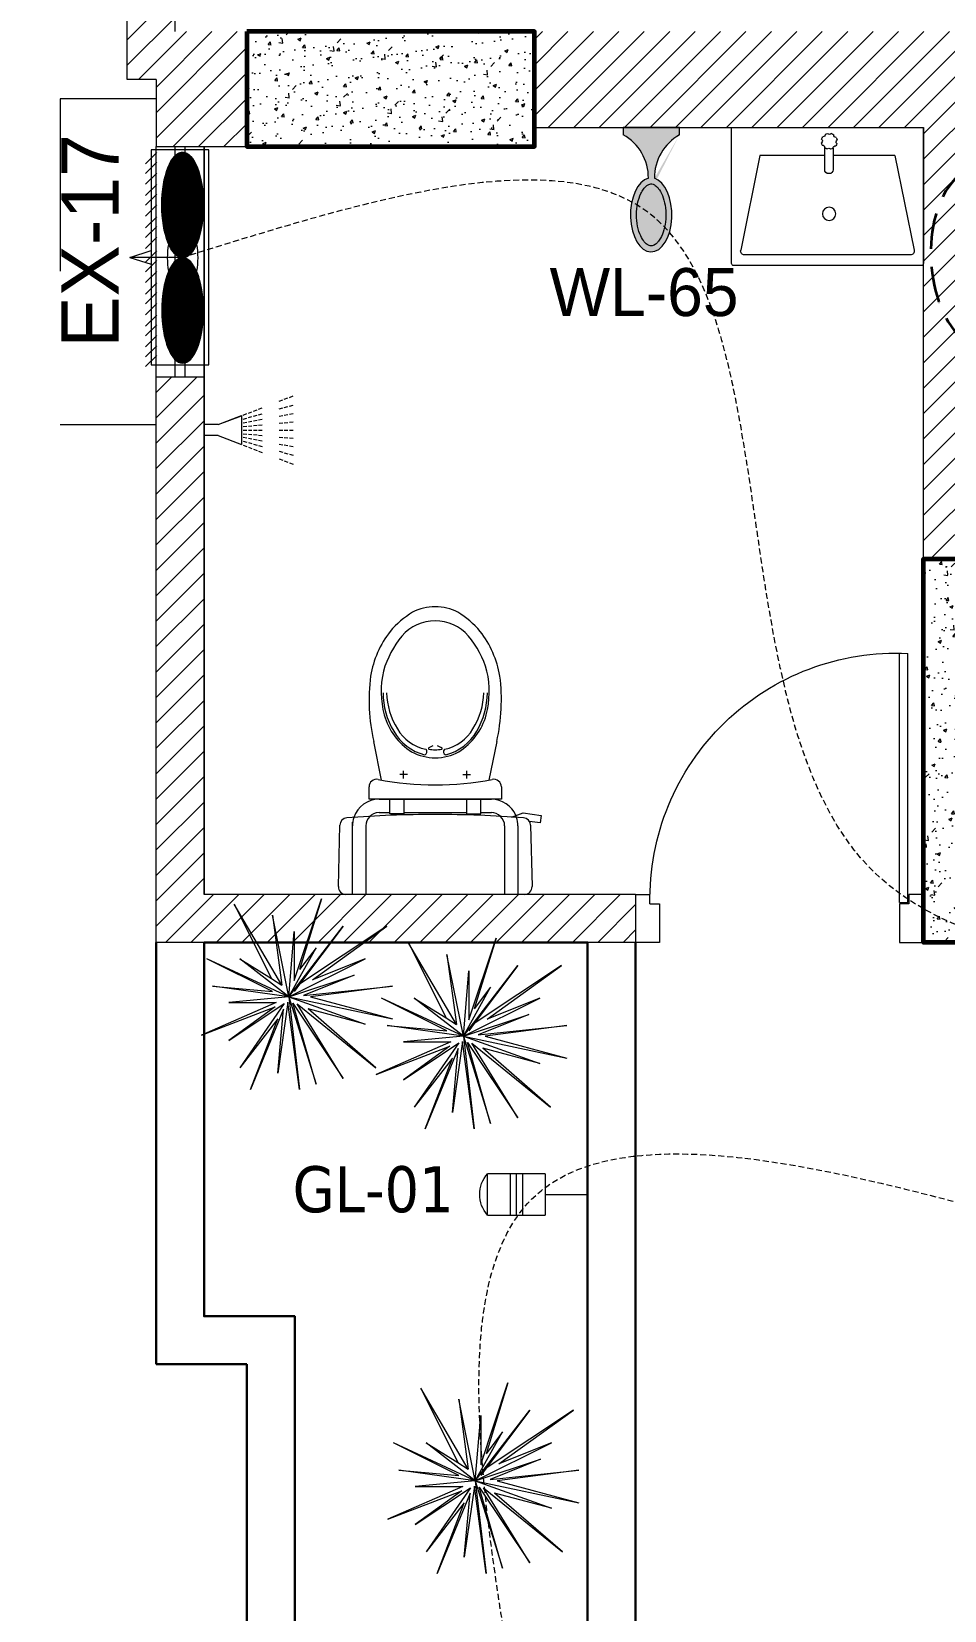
# Model space of a CAD drawing. Header units: inches. Extents: x 109699 to 44449955, y -10987 to 15824140.
# Drawn here: x 200797.3 to 200892.4, y -3920.7 to -3756.1 of the extents above; entities that cross this region are included whole.
import ezdxf

# ---------------------------------------------------------------- set-up
doc = ezdxf.new("R2010")
doc.units = ezdxf.units.IN
doc.header["$LTSCALE"] = 5
doc.header["$MEASUREMENT"] = 0
doc.linetypes.add('ACAD_ISO03W100', pattern=[30, 12, -18])
doc.linetypes.add('DASHED2', pattern=[0.375, 0.25, -0.125])
doc.layers.get('0').update_dxf_attribs({"color": 123})
for name, color, linetype, lineweight in [('@NORMAL', 7, 'Continuous', 5), ('AC Out', 5, 'DASHED2', 35), ('cloumn', 253, 'Continuous', 60), ('dotted', 8, 'ACAD_ISO03W100', 5), ('E-BK', 1, 'Continuous', 15), ('E-Con-Point', 5, 'DASHED2', 13), ('E-EX-Exhaust-Fan', 190, 'Continuous', 13), ('E-WL-Wall-Light', 232, 'Continuous', 15), ('fixture', 255, 'Continuous', 0), ('H', 252, 'Continuous', 9), ('ha', 252, 'Continuous', 5), ('HATCH2', 253, 'Continuous', 15), ('Plant', 94, 'Continuous', 0), ('Text', 7, 'Continuous', 0), ('WALL-1', 8, 'Continuous', 9), ('win_glass', 150, 'Continuous', 9)]:
    doc.layers.add(name, color=color, linetype=linetype, lineweight=lineweight)
doc.styles.add('MtXpl_Tahoma', font='tahoma.ttf')
doc.styles.get("Standard").update_dxf_attribs({"font": 'times.ttf'})
pattern_1 = [(44.99999999999996, (182123.6579140291, 2531207.580042739), (-1.325825214724776, 1.325825214724777), [])]
pattern_2 = [(49.99999999999999, (188225.2806129124, 2529591.290867401), (3.586300913003767, -0.3137606749129773), [0.375, -4.125]), (355, (188225.2806129124, 2529591.290867401), (-0.6937566680649982, 3.760960668500059), [0.3, -3.3]), (100.4514444599999, (188225.5794713174, 2529591.264720681), (2.892544233635561, 3.447199954843146), [0.3187009599999986, -3.505710559999989]), (46.18419999999995, (188225.2806129124, 2529592.290867401), (5.336206653357862, -0.8275964039653854), [0.5625, -6.1875]), (96.63563548999993, (188225.7252966374, 2529592.221900866), (4.673309728371144, 4.87059300387275), [0.47805171, -5.258568799999998]), (351.1841639899999, (188225.2806129124, 2529592.290867401), (4.673309725273868, 4.870593001349948), [0.4499999999999989, -4.950000004999982]), (20.99999999999995, (188225.7806129124, 2529592.040867401), (2.984535260592307, -2.013094453326695), [0.3749999999999999, -4.124999999999999]), (326, (188225.7806129124, 2529592.040867401), (1.21657665960791, 3.625750225234264), [0.2999999999999999, -3.299999999999999]), (71.45144473999991, (188226.0293241824, 2529591.873109531), (4.201111883649856, 1.612655764031767), [0.31870095, -3.505710559999999]), (37.49999999999997, (188225.2806129124, 2529591.290867401), (0.06079927658645416, 1.664469269156557), [0, -3.26, 0, -3.35, 0, -3.3125]), (7.499999999999937, (188225.2806129124, 2529591.290867401), (1.315347687210744, 1.972058559411801), [0, -1.909999999999998, 0, -3.184999999999997, 0, -1.262499999999998]), (327.4999999999999, (188224.1656129124, 2529591.290867401), (2.669112180862045, -0.1127743586719001), [0, -1.25, 0, -3.9, 0, -5.175]), (317.4999999999999, (188223.6656129124, 2529591.290867401), (2.915930846711931, 0.5005249116615872), [0, -1.625, 0, -2.59, 0, -3.675])]

# ---------------------------------------------------------------- blocks, each defined once
blk = doc.blocks.new('bgtrfv')
at = {"layer": 'fixture'}
for p, q in [((21441.97229669015, -26164.40491112152), (21441.97229669015, -26138.40491112152)), ((21442.86003956014, -26164.40491112152), (21442.86003956014, -26138.40491112152)), ((21440.36849646348, -26163.54399991067), (21441.86849646348, -26163.54399991067)), ((21441.86849646348, -26163.54399991067), (21441.86849646348, -26164.54399991067)), ((21470.37322828309, -26163.54399991058), (21468.86849646354, -26163.54399991058)), ((21468.86849646354, -26164.54399991055), (21468.86849646354, -26163.54399991058)), ((21441.86849646348, -26164.54399991067), (21442.86849646348, -26164.54399991067)), ((21442.86003956014, -26164.40491112152), (21441.97229669015, -26164.40491112152)), ((21442.86849646348, -26164.54399991067), (21442.86849646348, -26168.54399991067)), ((21467.86849646354, -26164.54399991055), (21467.86849646354, -26168.54399991055)), ((21468.86849646354, -26164.54399991055), (21467.86849646354, -26164.54399991055)), ((21442.86849646348, -26168.54399991067), (21440.36849646348, -26168.54399991058)), ((21467.86849646354, -26168.54399991055), (21470.36849646351, -26168.54399991055))]:
    blk.add_line(p, q, dxfattribs=at)
blk.add_arc((21443.20467689397, -26164.04399991055), 25.66868977762097, 358.8838658305763, 92.75188722137418, dxfattribs=at)
blk = doc.blocks.new('TREEN')
at = {"color": 250, "linetype": 'ByBlock'}
for p, q in [((-87.0305480284411, 120.5038357316877), (-360.555127546399, 499.2301766027063)), ((-7.924288517503273, 75.28074091628109), (-55.47001962252291, 526.9651864139677)), ((0, 0), (110.9400392450458, 526.9651864139677)), ((34.66876226407687, 42.66924586347922), (360.555127546399, 443.7601569801833)), ((0, 0), (-194.1450686788302, 388.2901373576604)), ((0, 0), (-110.9400392450458, 332.8201177351375)), ((0, 0), (138.6750490563073, 388.2901373576604)), ((0, 0), (-360.555127546399, 277.3500981126146)), ((31.20188603766917, 20.80125735844611), (416.0251471689219, 277.3500981126146)), ((-83.20502943378436, 27.73500981126146), (-499.2301766027063, 166.4100588675688)), ((0, 0), (-249.6150883013531, 138.6750490563073)), ((0, 0), (443.7601569801833, 138.6750490563073)), ((0, 0), (-416.0251471689219, -83.20502943378438)), ((0, 0), (-332.8201177351375, 27.73500981126146)), ((0, 0), (-194.1450686788302, -416.0251471689219)), ((0, 0), (-194.1450686788302, -249.6150883013531)), ((0, 0), (-55.47001962252291, -388.2901373576604)), ((0, 0), (471.4951667914447, 55.47001962252291)), ((0, 0), (27.73500981126146, -305.085107923876)), ((-60.30752133378945, -35.47501254928791), (-471.4951667914447, -277.3500981126146)), ((26.77863016259727, -3.825518594656753), (388.2901373576604, -55.47001962252291)), ((27.73500981126145, -63.39430814002617), (194.1450686788302, -443.7601569801833)), ((34.33858357584747, -23.77286555250978), (360.555127546399, -249.6150883013531)), ((49.80981353859192, -68.48849361556388), (221.8800784900916, -305.085107923876)), ((62.86602223885925, -25.88600915717734), (471.4951667914447, -194.1450686788302))]:
    blk.add_line(p, q, dxfattribs=at)
at = {"color": 0, "linetype": 'ByBlock'}
for p, q in [((-360.555127546399, 499.2301766027063), (-64.71502289294332, 55.47001962252286)), ((-55.47001962252291, 526.9651864139677), (0, 110.9400392450458)), ((0, 110.9400392450458), (110.9400392450458, 526.9651864139677)), ((360.555127546399, 443.7601569801833), (61.34948972935467, 98.26039207949546)), ((-194.1450686788302, 388.2901373576604), (-87.03054802844112, 120.5038357316877)), ((-110.9400392450458, 332.8201177351375), (-7.924288517503273, 75.28074091628109)), ((138.6750490563073, 388.2901373576604), (61.34948972935467, 98.26039207949546)), ((-360.555127546399, 277.3500981126146), (-64.71502289294332, 55.47001962252286)), ((416.0251471689219, 277.3500981126146), (34.6687622640768, 42.66924586347914)), ((-499.2301766027063, 166.4100588675688), (-138.6750490563073, 55.47001962252291)), ((-249.6150883013531, 138.6750490563073), (-138.6750490563073, 55.47001962252291)), ((443.7601569801833, 138.6750490563073), (31.20188603766914, 20.8012573584461)), ((-332.8201177351375, 27.73500981126146), (-83.20502943378438, 27.73500981126146)), ((-64.71502289294332, 55.47001962252286), (-27.73500981126146, 27.73500981126146)), ((-64.71502289294331, 55.47001962252286), (-27.73500981126145, 27.73500981126146)), ((471.4951667914447, 55.47001962252291), (26.77863016259725, -3.82551859465675)), ((-416.0251471689219, -83.20502943378438), (-60.30752133378944, -35.4750125492879)), ((-93.29048754697034, -88.24775849037735), (-60.30752133378944, -35.4750125492879)), ((-93.29048754697033, -88.24775849037734), (-60.30752133378943, -35.4750125492879)), ((27.73500981126146, -305.085107923876), (27.73500981126145, -63.39430814002618)), ((221.8800784900916, -305.085107923876), (34.33858357584753, -23.77286555250982)), ((194.1450686788302, -443.7601569801833), (49.80981353859199, -68.48849361556401)), ((388.2901373576604, -55.47001962252291), (62.86602223885929, -25.88600915717735)), ((471.4951667914447, -194.1450686788302), (110.9400392450458, -55.47001962252291)), ((110.9400392450458, -55.47001962252291), (360.555127546399, -249.6150883013531)), ((-471.4951667914447, -277.3500981126146), (-93.29048754697035, -88.24775849037736)), ((-27.73500981126146, -83.20502943378438), (-194.1450686788302, -416.0251471689219)), ((-194.1450686788302, -249.6150883013531), (-93.29048754697034, -88.24775849037735)), ((-55.47001962252291, -388.2901373576604), (-27.73500981126146, -83.20502943378438))]:
    blk.add_line(p, q, dxfattribs=at)
blk = doc.blocks.new('bhgy')
at = {"layer": 'fixture'}
for p, q in [((143575.2772015615, 368.1126747355272), (143574.8957682036, 368.2586983371991)), ((143575.2772015615, 368.1126747355272), (143574.9022015615, 368.2562354637309)), ((143575.2772015615, 367.2064695406123), (143574.9022015615, 367.3118651087395)), ((143575.8127015615, 367.9076700157136), (143575.4377015615, 368.0512307438592)), ((143575.8127015615, 367.9076700157136), (143575.4377015615, 368.0512307438592)), ((143576.3482015615, 367.7026652958418), (143575.9732015615, 367.8462260240456)), ((143576.3482015615, 367.7026652958418), (143575.9732015615, 367.8462260240456)), ((143575.2772015615, 366.3458920605888), (143574.9022015615, 366.4150440963974)), ((143575.8127015615, 367.0559646693407), (143575.4377015615, 367.161360237468)), ((143575.8127015615, 366.2471429534605), (143575.4377015615, 366.3162949892401)), ((143576.3482015615, 366.9054597980401), (143575.9732015615, 367.0108553661673)), ((143576.3482015615, 366.1483938463032), (143575.9732015615, 366.2175458821118)), ((143578.4902015615, 366.8826464164711), (143578.1152015615, 367.0262071446457)), ((143578.4902015615, 366.8826464164711), (143578.1152015615, 367.0262071446457)), ((143578.4902015615, 366.3034403129247), (143578.1152015615, 366.408835881052)), ((143578.4902015615, 365.7533974177902), (143578.1152015615, 365.8225494535989)), ((143579.0257015615, 366.6776416966284), (143578.6507015615, 366.821202424803)), ((143579.0257015615, 366.6776416966284), (143578.6507015615, 366.821202424803)), ((143579.0257015615, 366.1529354416241), (143578.6507015615, 366.2583310097514)), ((143579.0257015615, 365.654648310662), (143578.6507015615, 365.7238003464706)), ((143579.5612015615, 366.4726369767857), (143579.1862015615, 366.6161977049603)), ((143579.5612015615, 366.4726369767857), (143579.1862015615, 366.6161977049603)), ((143579.5612015615, 366.0024305703816), (143579.1862015615, 366.1078261385089)), ((143579.5612015615, 365.5558992035337), (143579.1862015615, 365.6250512393424)), ((143580.0967015615, 366.2676322569139), (143579.7217015615, 366.4111929851176)), ((143580.0967015615, 366.2676322569139), (143579.7217015615, 366.4111929851176)), ((143580.0967015615, 365.851925699081), (143579.7217015615, 365.9573212672083)), ((143582.7198980097, 365.2664250417263), (143580.2842015615, 366.2039250417263)), ((143580.2842015615, 366.2039250417263), (143580.2842015615, 363.2039250417263)), ((143582.7119899517, 365.2664250417263), (143580.2842015615, 366.1958518928266)), ((143582.7119899517, 365.2664250417263), (143580.2842015615, 366.1958518928266)), ((143575.2772015615, 365.513992717734), (143574.9022015615, 365.5481090113869)), ((143575.2772015615, 364.6958867461478), (143574.9022015615, 364.6955482104211)), ((143575.8127015615, 365.4652746504696), (143575.4377015615, 365.4993909440934)), ((143575.8127015615, 364.6963701751781), (143575.4377015615, 364.6960316394513)), ((143576.3482015615, 365.416556583147), (143575.9732015615, 365.4506728767708)), ((143576.3482015615, 364.6968536041793), (143575.9732015615, 364.6965150684525)), ((143576.3482015615, 363.9770312135049), (143575.9732015615, 363.9422321317077)), ((143578.4902015615, 365.2216843139729), (143578.1152015615, 365.2558006075967)), ((143578.4902015615, 364.6987873203004), (143578.1152015615, 364.6984487845737)), ((143578.4902015615, 364.1758035685168), (143578.1152015615, 364.1410044867487)), ((143579.0257015615, 365.1729662466794), (143578.6507015615, 365.2070825403032)), ((143579.0257015615, 364.6992707493016), (143578.6507015615, 364.6989322135748)), ((143579.0257015615, 364.2254966572916), (143578.6507015615, 364.1906975755235)), ((143579.5612015615, 365.1242481793859), (143579.1862015615, 365.1583644730097)), ((143579.5612015615, 364.6997541783319), (143579.1862015615, 364.6994156426051)), ((143579.5612015615, 364.2751897460373), (143579.1862015615, 364.2403906642692)), ((143580.0967015615, 365.4571500964055), (143579.7217015615, 365.5263021322141)), ((143580.0967015615, 365.0755301120923), (143579.7217015615, 365.1096464057161)), ((143580.0967015615, 364.7002376073331), (143579.7217015615, 364.6998990716063)), ((143580.0967015615, 364.3248828348121), (143579.7217015615, 364.290083753044)), ((143582.7198980097, 364.1414250417263), (143580.2842015615, 363.2039250417263)), ((143582.7119899517, 365.2664250417263), (143584.1813158786, 365.2664250417263)), ((143582.7198980097, 364.1414250417263), (143584.1813158786, 364.1414250417263)), ((143575.2772015615, 363.8776450359553), (143574.9022015615, 363.8428459541872)), ((143575.2772015615, 363.0453291913261), (143574.9022015615, 362.9754768262617)), ((143575.8127015615, 363.9273381247301), (143575.4377015615, 363.892539042962)), ((143575.8127015615, 363.1450783686421), (143575.4377015615, 363.0752260035777)), ((143575.8127015615, 362.3355738449725), (143575.4377015615, 362.2294473507616)), ((143576.3482015615, 363.2448275459872), (143575.9732015615, 363.1749751808936)), ((143576.3482015615, 362.4871224787028), (143575.9732015615, 362.3809959844918)), ((143578.4902015615, 363.643824255251), (143578.1152015615, 363.5739718901866)), ((143578.4902015615, 363.0933170135656), (143578.1152015615, 362.9871905193838)), ((143578.4902015615, 362.5134141197602), (143578.1152015615, 362.3690765524632)), ((143579.0257015615, 363.743573432567), (143578.6507015615, 363.6737210675026)), ((143579.0257015615, 363.2448656472668), (143578.6507015615, 363.138739153085)), ((143579.0257015615, 362.7195281658612), (143578.6507015615, 362.5751905985642)), ((143579.5612015615, 363.843322609883), (143579.1862015615, 363.7734702448186)), ((143579.5612015615, 363.3964142809971), (143579.1862015615, 363.2902877868153)), ((143579.5612015615, 362.9256422119913), (143579.1862015615, 362.7813046446943)), ((143580.0967015615, 363.943071787199), (143579.7217015615, 363.8732194221345)), ((143580.0967015615, 363.5479629147273), (143579.7217015615, 363.4418364205164)), ((143580.0967015615, 363.1317562580632), (143579.7217015615, 362.9874186907662)), ((143575.2772015615, 362.1840252112713), (143574.9022015615, 362.0778987170604)), ((143575.2772015615, 361.2767298431543), (143574.9022015615, 361.1323922758572)), ((143575.8127015615, 361.4828438892844), (143575.4377015615, 361.3385063219873)), ((143576.3482015615, 361.6889579353854), (143575.9732015615, 361.5446203680883))]:
    blk.add_line(p, q, dxfattribs=at)
blk = doc.blocks.new('qplaz')
at = {"layer": 'fixture'}
for p, q in [((143569.7800132462, 341.4142088231699), (143569.7800132462, 321.8142088231655)), ((143584.1800132462, 341.61420882317), (143569.9800132462, 341.61420882317)), ((143584.1800132462, 321.6142088231654), (143584.1800132462, 341.61420882317)), ((143570.8861369331, 340.2625714804694), (143570.8861369331, 322.965846165866)), ((143581.2560437616, 338.6539164940569), (143571.3654443752, 340.6546305699137)), ((143581.2560437616, 338.6539164940569), (143581.2560437616, 332.2000209122216)), ((143579.3593405762, 331.8000209122216), (143579.3593405762, 331.7265742452862)), ((143582.0060121824, 332.2000209122216), (143579.7593405762, 332.2000209122216)), ((143579.7593405762, 331.3265742452861), (143582.0559613498, 331.3265742452861)), ((143581.2560437616, 331.3265742452861), (143581.2560437616, 324.5745011522785)), ((143581.2560437616, 324.5745011522785), (143571.3654443752, 322.5737870764217)), ((143569.9800132462, 321.6142088231654), (143584.1800132462, 321.6142088231654))]:
    blk.add_line(p, q, dxfattribs=at)
blk.add_circle((143575.1723653077, 331.7897488839506), 0.6913263923410093, dxfattribs=at)
for centre, radius, start, end in [((143569.9800132462, 341.4142088231699), 0.2000000000000455, 90, 180), ((143571.2861369331, 340.2625714804694), 0.4000000000000909, 78.56426997742129, 180), ((143579.7593405762, 331.8000209122216), 0.399999999999909, 90, 180), ((143579.7593405762, 331.7265742452862), 0.4000000000000909, 180, 270), ((143582.7354837368, 331.8035851411277), 0.8302349482081128, 151.4778612968022, 170.068074453921), ((143581.7676264227, 331.7482369799126), 0.2488769175943618, 313.6286890804716, 52.9172466688434), ((143582.7354837368, 331.8035851411277), 0.8302349482082407, 196.4778612963691, 215.0680744545824), ((143582.0119682067, 332.4488265509969), 0.248876917594301, 268.6286890816223, 7.917246669584689), ((143582.0902423269, 331.0800696110165), 0.2488769175944828, 358.6286890807748, 97.9172466688938), ((143582.7354837368, 331.8035851411277), 0.8302349482082407, 106.4778612964865, 125.0680744547195), ((143582.7354837368, 331.8035851411277), 0.8302349482086144, 241.4778612960077, 260.0680744547915), ((143582.6801355756, 332.7714424551863), 0.2488769175942959, 223.6286890812177, 322.9172466696585), ((143582.790831898, 330.8357278270691), 0.2488769175942959, 43.62868908121773, 142.9172466696585), ((143582.7354837368, 331.8035851411277), 0.8302349482088563, 61.4778612960077, 80.06807445479153), ((143582.7354837368, 331.8035851411277), 0.8302349482082931, 286.4778612964865, 305.0680744547195), ((143583.3807251467, 332.5271006712389), 0.248876917594301, 178.6286890807749, 277.9172466688938), ((143583.4589992669, 331.1583437312556), 0.2488769175944828, 88.62868908162226, 187.9172466695847), ((143582.7354837368, 331.8035851411277), 0.830234948208255, 16.47786129636911, 35.06807445458243), ((143583.7033410509, 331.8589333023399), 0.2488769175943618, 133.6286890804716, 232.9172466688434), ((143582.7354837368, 331.8035851411277), 0.8302349482084354, 331.4778612968021, 350.0680744541255), ((143571.2861369331, 322.965846165866), 0.4000000000000909, 180, 281.4357300225787), ((143569.9800132462, 321.8142088231655), 0.2000000000000455, 180, 270)]:
    blk.add_arc(centre, radius, start, end, dxfattribs=at)
blk = doc.blocks.new('nhjkkl')
at = {"layer": 'fixture'}
for p, q in [((143550.2312347457, 413.9730671772784), (143568.8430790594, 413.9730671772793)), ((143550.9065610597, 406.8304476761043), (143550.9065610476, 413.9730520486739)), ((143552.2954045853, 406.8304476553101), (143552.295404572, 413.9730369089164)), ((143566.7790000358, 406.8304174008415), (143566.7790000629, 413.9730217734107)), ((143568.1677981537, 413.9730520292499), (143568.1677527493, 408.0151220831901)), ((143549.5901182657, 406.7664480220853), (143549.4378542114, 413.1605533693012)), ((143569.6365050042, 413.160553386321), (143569.4842561156, 406.7664480432288)), ((143568.1677527493, 408.0151220831901), (143568.1677981597, 406.4336438885)), ((143568.1677981597, 406.4336438885), (143568.1677981659, 406.8304930909451)), ((143548.4963421248, 405.7263631810149), (143548.607251598, 406.5122054251713)), ((143550.3819850576, 405.4614186200849), (143548.4963421248, 405.7263631810149)), ((143548.607251598, 406.5122054251713), (143549.7157409937, 406.3564144534005)), ((143551.5813878428, 405.9018777620411), (143550.3819850576, 405.4614186200849)), ((143554.79288887, 405.4416192904139), (143553.6842026946, 405.441619307019)), ((143556.26127781, 405.5678778112876), (143554.7929191489, 405.5678777931987)), ((143554.7929191489, 405.5678777931987), (143554.7929191657, 404.0528211996536)), ((143562.8130511395, 405.4416192901674), (143556.2612324133, 405.4415738736677)), ((143556.261277828, 404.0528211778994), (143556.26127781, 405.5678778112876)), ((143562.8130813948, 404.0528211994076), (143562.8130814172, 405.5678777923752)), ((143562.8130814172, 405.5678777923752), (143564.2813946441, 405.5678778099075)), ((143565.3901262533, 405.4416192910601), (143564.2813644056, 405.4416193076988)), ((143564.2813946441, 405.5678778099075), (143564.2813946615, 404.0528211776734)), ((143552.6374877589, 404.0528211924245), (143566.4367957518, 404.0528211854942)), ((143552.6374877788, 402.7586299086117), (143552.6374877589, 404.0528211924245)), ((143565.3901262723, 404.052821200891), (143553.6842329504, 404.0527757819953)), ((143554.7929191657, 404.0528211996536), (143556.261277828, 404.0528211778994)), ((143564.2813946615, 404.0528211776734), (143562.8130813948, 404.0528211994076)), ((143566.4367957518, 404.0528211854942), (143566.4367957728, 402.7586601782943)), ((143553.1271576377, 398.0362349681834), (143553.9518113588, 402.0500473916766)), ((143556.2436128532, 401.8703246815119), (143556.2436128408, 401.076701986922)), ((143562.8306252776, 401.870324702267), (143562.8306253056, 401.0767019672573)), ((143565.1223207889, 402.0500776611082), (143565.9471258924, 398.0362349753721)), ((143556.6404317734, 401.4735209071393), (143555.8468090396, 401.4735208790955)), ((143562.4338063848, 401.4735208998579), (143563.2274290794, 401.4735208880586)), ((143559.3387398673, 398.4577576346321), (143558.9106931205, 398.6640308240756)), ((143560.1635449936, 398.6640308047001), (143559.7355133987, 398.4577576290383))]:
    blk.add_line(p, q, dxfattribs=at)
for centre, radius, start, end in [((143550.2312440123, 413.179452317064), 0.7936148602690781, 90.00066901502818, 181.3645564982883), ((143568.8430925063, 413.179430154478), 0.7936370229151675, 358.63708330143, 90.00097078565905), ((143553.6835439005, 406.8302100781168), 2.776982850894335, 179.9950977868233, 198.7247616892986), ((143553.6840397306, 406.830291598628), 1.388635154058973, 179.9935610234081, 226.0579730208608), ((143565.3903243654, 406.8303071959601), 1.388675674785373, 313.9401349780949, 0.004546975725653977), ((143565.3906436726, 406.8305070680519), 2.777154493287228, 341.2709583579591, 359.9997116367785), ((143550.3835517447, 406.7852967886536), 0.7936573326114393, 181.3608597506466, 265.4936567333053), ((143559.3313820936, 520.4146619905953), 114.7747799088793, 265.4974651529274, 270.1027383364831), ((143553.6641671368, 406.8219761162256), 2.755988833818937, 198.6919603846717, 203.1962037287053), ((143553.6842451597, 406.830626965949), 2.777851183980603, 203.1970942653883, 269.9997481717924), ((143553.6842363313, 406.8306462703642), 1.389026963752532, 226.0622858634653, 269.9986125244432), ((143559.7429846886, 520.4144736201536), 114.7745915251009, 269.8972652920607, 274.5025384751385), ((143565.3900826332, 406.8305070130612), 2.777685812513137, 270.0009001508976, 341.2746753299377), ((143565.3900696894, 406.8304403121767), 1.388821022269026, 270.0023335401336, 318.9044295561592), ((143568.6908150557, 406.7853051890736), 0.7936651105025501, 274.5057515234096, 358.6385485059807), ((143553.4310986414, 402.7586261222484), 0.7936108626023987, 179.9997266385257, 281.154795170795), ((143559.5371957675, 371.7938538244518), 30.76746556976699, 78.84496378673161, 101.1553274581742), ((143565.6431621761, 402.758675070728), 0.7936335968594284, 258.8438563195717, 359.9989248519769), ((143560.6030199971, 393.4904633605145), 6.619506932955108, 122.1868749793399, 164.6422486899968), ((143559.691574243, 394.4271028772321), 5.141188323198548, 104.2497094621876, 150.61330759848), ((143559.4569603147, 394.4903639536053), 4.443393787718942, 101.8529499143643, 150.0038868718224), ((143559.5371492295, 394.6434052969737), 5.084142630955329, 90.00008428513468, 118.9405262423073), ((143558.3670353377, 399.1001076362847), 0.3155730422259372, 304.1716716939285, 79.21640439466078), ((143558.9034807952, 398.7448373456175), 0.08112774840026897, 120.2938259573558, 275.1003766384382), ((143559.5371535633, 395.9875161606467), 2.906734715241127, 90.00023231647822, 103.4195897572691), ((143559.5371191747, 394.6434638445119), 5.0840840834616, 61.05930362467164, 89.999745580456), ((143559.5371073564, 395.9877092781937), 2.906541597874001, 76.57996402864104, 89.99932147006473), ((143560.1707573169, 398.7448373461996), 0.08112776809779704, 264.8996260535975, 59.706176732827), ((143560.7072330775, 399.1001138847403), 0.3155697011984737, 100.7865058950931, 235.831238595057), ((143559.6173005208, 394.4904147853488), 4.443348715976101, 29.99569182148486, 78.14662877954265), ((143559.3826715294, 394.427120612819), 5.141172952833982, 29.38656240975397, 75.7501605465209), ((143558.4712257037, 393.4904828698247), 6.619494466593977, 15.35760583437553, 57.81297954471867), ((143572.2223725796, 393.6842009728691), 19.58487767572048, 167.1608948101009, 187.3028875654185), ((143561.8666311087, 392.9471293959111), 7.765781522712604, 148.9734116776313, 180.0370825543271), ((143557.2076145146, 392.9471021420416), 7.765789141801811, 359.9631185417419, 31.02678941811098), ((143546.851903473, 393.6842435729975), 19.58487550162758, 352.6969860827403, 12.83897883790706), ((143561.9397062611, 392.7187179168407), 7.485059714963107, 147.7595450529205, 178.2898013246998), ((143557.1345394465, 392.7186902103006), 7.485068091722362, 1.71040899528419, 32.24066526655368), ((143563.4260475728, 392.801147338552), 9.524650229934462, 165.1413266773221, 192.8659346269845), ((143555.6481905647, 392.8011472918486), 9.524650235689958, 347.1340656589409, 14.85867360866212), ((143563.0484980828, 392.9327481596404), 10.39841761455111, 189.6220183945854, 217.9117471889267), ((143563.9317907136, 393.5092300994431), 10.19175081845734, 196.1153299050868, 219.5232582581568), ((143555.1424550462, 393.5091935918356), 10.19173337833671, 320.4769270377624, 343.8848553902324), ((143556.0257778566, 392.9327181524561), 10.39840516526215, 322.0884090897869, 350.378137884462), ((143559.5040281406, 389.9617490593175), 4.519470302409078, 220.5550458037677, 270.4192277752593), ((143559.5701948642, 389.961814163333), 4.519535626071895, 269.580394858351, 319.4445768290443), ((143561.7342255453, 392.2455549454055), 8.94320625309545, 219.6122136137997, 239.3816435217801), ((143557.3400579794, 392.2455549029521), 8.94320622922971, 300.6183568637677, 320.3877867722666), ((143559.4418071491, 388.7049738406661), 4.731726761745959, 241.4348748081609, 271.1544712317944), ((143559.6324764107, 388.7049738002104), 4.731726720728004, 268.8455291001113, 298.565125525756)]:
    blk.add_arc(centre, radius, start, end, dxfattribs=at)
blk = doc.blocks.new('E-W-LIGHT')
at = {"linetype": 'ByBlock', "ltscale": 0.5}
h = blk.add_hatch(color=256, dxfattribs=at)
h.dxf.hatch_style = 1
h.set_gradient(color1=(255, 255, 255), color2=(255, 255, 0), name='CYLINDER')
edge = h.paths.add_edge_path()
edge.add_spline(control_points=[(-96.71110423948552, 1.235367220396483), (-96.8976251288622, 1.235367220396483), (-97.08530367817384, 1.204590695443009), (-97.49532330615068, 1.060408411101338), (-97.71769888777162, 0.9452617532663472), (-98.18859363857634, 0.6007580769133996), (-98.4360601757027, 0.3712016227401077), (-98.9274233233457, -0.2076466389563343), (-99.17095937526851, -0.5565722783421756), (-99.79256403547286, -1.649000525487912), (-100.1403411294208, -2.496475964584042), (-100.6655547252501, -4.389078901701514), (-100.8435119435345, -5.433326140728264), (-100.996858843053, -7.577941591604359), (-100.9723680002039, -8.677864733885961), (-100.7253955626443, -10.7881619923927), (-100.5027117058065, -11.79805679996582), (-99.90205506231798, -13.59089832466863), (-99.52349327352754, -14.37265162368595), (-98.79708591162027, -15.46144462183512), (-98.46289770719719, -15.83531695936959), (-97.82402795464219, -16.37320808014224), (-97.52292902289115, -16.53708124557815), (-97.0332651008719, -16.69867335386745), (-96.83300356165012, -16.72444707740215), (-96.42760539585558, -16.70413243760904), (-96.21918910161975, -16.65733367471884), (-95.75858057275782, -16.45705756399432), (-95.50712660475898, -16.30138572900886), (-94.98330090317799, -15.85001415615693), (-94.71221849052682, -15.55449414506236), (-94.18744122004225, -14.82684639582039), (-93.93399672563008, -14.39521060388152), (-93.32240182252819, -13.09860869282319), (-93.0057716383552, -12.13470487732181), (-92.57508722519842, -10.03980369670334), (-92.46055768618565, -8.90959698224412), (-92.45565766659526, -6.646794607945969), (-92.56528275998282, -5.514732191470296), (-92.98715107886524, -3.412587944823316), (-93.29985699109132, -2.443281268231641), (-93.99092435031811, -0.9549615958549695), (-94.34810290115182, -0.3877643056552464), (-95.07582621573985, 0.4836147841888085), (-95.44374809115733, 0.7854262440646148), (-96.01798165069457, 1.105607693885873), (-96.24029005175481, 1.180327462172805), (-96.53763867025813, 1.228459302029147), (-96.62438560181026, 1.235367220396483), (-96.71110423948552, 1.235367220396483)], knot_values=[0, 0, 0, 0, 0.194197829587449, 0.194197829587449, 0.388395659174898, 0.388395659174898, 0.582593488762347, 0.582593488762347, 0.776791318349796, 0.776791318349796, 1.110216687407361, 1.110216687407361, 1.443642056464925, 1.443642056464925, 1.77706742552249, 1.77706742552249, 2.110492794580054, 2.110492794580054, 2.443918163637619, 2.443918163637619, 2.701496175378678, 2.701496175378678, 2.959074187119738, 2.959074187119738, 3.169612053741, 3.169612053741, 3.380149920362263, 3.380149920362263, 3.590687786983526, 3.590687786983526, 3.801225653604789, 3.801225653604789, 4.011763520226051, 4.011763520226051, 4.360140390670959, 4.360140390670959, 4.708517261115867, 4.708517261115867, 5.056894131560775, 5.056894131560775, 5.405271002005684, 5.405271002005684, 5.69307956715584, 5.69307956715584, 5.980888132305996, 5.980888132305996, 6.192897451070847, 6.192897451070847, 6.283185307179586, 6.283185307179586, 6.283185307179586, 6.283185307179586], degree=3, periodic=0)
at = {"layer": 'E-WL-Wall-Light', "linetype": 'ByBlock', "ltscale": 0.5}
h = blk.add_hatch(color=256, dxfattribs=at)
h.dxf.hatch_style = 1
edge = h.paths.add_edge_path()
edge.add_ellipse((-96.71110423948552, -7.740473765769313), major_axis=(0, 10.71660606041263), ratio=0.559300439547623, start_angle=187.7376784571124, end_angle=531.0374031504149)
edge.add_arc((-112.001170541625, -18.46997501720373), 14.35701343791298, -60.53601194170483, 0.5736542653427819, ccw=False)
edge.add_line((-104.9392941575301, -30.97012448799713), (-104.939294157532, -33.06572841662167))
edge.add_line((-104.939294157532, -33.06572841662167), (-88.60969415754215, -33.06572841666017))
edge.add_line((-88.60969415754215, -33.06572841666017), (-88.60969415754002, -30.97012448799946))
edge.add_arc((-81.54781777344922, -18.46997501720374), 14.35701343791298, 179.559619270027, 240.5360119417236, ccw=False)
edge = h.paths.add_edge_path(flags=16)
edge.add_spline(control_points=[(-96.71110423948552, 1.235367220396483), (-96.8976251288622, 1.235367220396483), (-97.08530367817384, 1.204590695443009), (-97.49532330615068, 1.060408411101338), (-97.71769888777162, 0.9452617532663472), (-98.18859363857634, 0.6007580769133996), (-98.4360601757027, 0.3712016227401077), (-98.9274233233457, -0.2076466389563343), (-99.17095937526851, -0.5565722783421756), (-99.79256403547286, -1.649000525487912), (-100.1403411294208, -2.496475964584042), (-100.6655547252501, -4.389078901701514), (-100.8435119435345, -5.433326140728264), (-100.996858843053, -7.577941591604359), (-100.9723680002039, -8.677864733885961), (-100.7253955626443, -10.7881619923927), (-100.5027117058065, -11.79805679996582), (-99.90205506231798, -13.59089832466863), (-99.52349327352754, -14.37265162368595), (-98.79708591162027, -15.46144462183512), (-98.46289770719719, -15.83531695936959), (-97.82402795464219, -16.37320808014224), (-97.52292902289115, -16.53708124557815), (-97.0332651008719, -16.69867335386745), (-96.83300356165012, -16.72444707740215), (-96.42760539585558, -16.70413243760904), (-96.21918910161975, -16.65733367471884), (-95.75858057275782, -16.45705756399432), (-95.50712660475898, -16.30138572900886), (-94.98330090317799, -15.85001415615693), (-94.71221849052682, -15.55449414506236), (-94.18744122004225, -14.82684639582039), (-93.93399672563008, -14.39521060388152), (-93.32240182252819, -13.09860869282319), (-93.0057716383552, -12.13470487732181), (-92.57508722519842, -10.03980369670334), (-92.46055768618565, -8.90959698224412), (-92.45565766659526, -6.646794607945969), (-92.56528275998282, -5.514732191470296), (-92.98715107886524, -3.412587944823316), (-93.29985699109132, -2.443281268231641), (-93.99092435031811, -0.9549615958549695), (-94.34810290115182, -0.3877643056552464), (-95.07582621573985, 0.4836147841888085), (-95.44374809115733, 0.7854262440646148), (-96.01798165069457, 1.105607693885873), (-96.24029005175481, 1.180327462172805), (-96.53763867025813, 1.228459302029147), (-96.62438560181026, 1.235367220396483), (-96.71110423948552, 1.235367220396483)], knot_values=[0, 0, 0, 0, 0.194197829587449, 0.194197829587449, 0.388395659174898, 0.388395659174898, 0.582593488762347, 0.582593488762347, 0.776791318349796, 0.776791318349796, 1.110216687407361, 1.110216687407361, 1.443642056464925, 1.443642056464925, 1.77706742552249, 1.77706742552249, 2.110492794580054, 2.110492794580054, 2.443918163637619, 2.443918163637619, 2.701496175378678, 2.701496175378678, 2.959074187119738, 2.959074187119738, 3.169612053741, 3.169612053741, 3.380149920362263, 3.380149920362263, 3.590687786983526, 3.590687786983526, 3.801225653604789, 3.801225653604789, 4.011763520226051, 4.011763520226051, 4.360140390670959, 4.360140390670959, 4.708517261115867, 4.708517261115867, 5.056894131560775, 5.056894131560775, 5.405271002005684, 5.405271002005684, 5.69307956715584, 5.69307956715584, 5.980888132305996, 5.980888132305996, 6.192897451070847, 6.192897451070847, 6.283185307179586, 6.283185307179586, 6.283185307179586, 6.283185307179586], degree=3, periodic=0)
for p, q in [((-104.9392941575301, -30.97012448799713), (-104.939294157532, -33.06572841662167)), ((-88.60969415754215, -33.06572841666017), (-88.60969415754002, -30.97012448803655)), ((-104.939294157532, -33.06572841662167), (-88.60969415754215, -33.06572841666017))]:
    blk.add_line(p, q)
at = {"linetype": 'ByBlock', "ltscale": 0.5}
for centre, start, end in [((-112.001170541625, -18.46997501720374), 299.4639880582952, 0.5736542653427851), ((-81.54781777344922, -18.46997501720374), 179.4263457346572, 240.5360119417045)]:
    blk.add_arc(centre, 14.35701343791298, start, end, dxfattribs=at)
blk.add_ellipse((-96.71110423948552, -7.740473765769313), major_axis=(0, 10.71660606041263), ratio=0.559300439547623, start_param=3.276640619127039, end_param=9.268351136215248, dxfattribs=at)
blk.add_open_spline([(-96.71110423948552, 1.235367220396483), (-96.8976251288622, 1.235367220396483), (-97.08530367817384, 1.204590695443009), (-97.49532330615068, 1.060408411101338), (-97.71769888777162, 0.9452617532663472), (-98.18859363857634, 0.6007580769133996), (-98.4360601757027, 0.3712016227401077), (-98.9274233233457, -0.2076466389563343), (-99.17095937526851, -0.5565722783421756), (-99.79256403547286, -1.649000525487912), (-100.1403411294208, -2.496475964584042), (-100.6655547252501, -4.389078901701514), (-100.8435119435345, -5.433326140728264), (-100.996858843053, -7.577941591604359), (-100.9723680002039, -8.677864733885961), (-100.7253955626443, -10.7881619923927), (-100.5027117058065, -11.79805679996582), (-99.90205506231798, -13.59089832466863), (-99.52349327352754, -14.37265162368595), (-98.79708591162027, -15.46144462183512), (-98.46289770719719, -15.83531695936959), (-97.82402795464219, -16.37320808014224), (-97.52292902289115, -16.53708124557815), (-97.0332651008719, -16.69867335386745), (-96.83300356165012, -16.72444707740215), (-96.42760539585558, -16.70413243760904), (-96.21918910161975, -16.65733367471884), (-95.75858057275782, -16.45705756399432), (-95.50712660475898, -16.30138572900886), (-94.98330090317799, -15.85001415615693), (-94.71221849052682, -15.55449414506236), (-94.18744122004225, -14.82684639582039), (-93.93399672563008, -14.39521060388152), (-93.32240182252819, -13.09860869282319), (-93.0057716383552, -12.13470487732181), (-92.57508722519842, -10.03980369670334), (-92.46055768618565, -8.90959698224412), (-92.45565766659526, -6.646794607945969), (-92.56528275998282, -5.514732191470296), (-92.98715107886524, -3.412587944823316), (-93.29985699109132, -2.443281268231641), (-93.99092435031811, -0.9549615958549695), (-94.34810290115182, -0.3877643056552464), (-95.07582621573985, 0.4836147841888085), (-95.44374809115733, 0.7854262440646148), (-96.01798165069457, 1.105607693885873), (-96.24029005175481, 1.180327462172805), (-96.53763867025813, 1.228459302029147), (-96.62438560181026, 1.235367220396483), (-96.71110423948552, 1.235367220396483)], degree=3, knots=[0, 0, 0, 0, 0.194197829587449, 0.194197829587449, 0.388395659174898, 0.388395659174898, 0.582593488762347, 0.582593488762347, 0.776791318349796, 0.776791318349796, 1.110216687407361, 1.110216687407361, 1.443642056464925, 1.443642056464925, 1.77706742552249, 1.77706742552249, 2.110492794580054, 2.110492794580054, 2.443918163637619, 2.443918163637619, 2.701496175378678, 2.701496175378678, 2.959074187119738, 2.959074187119738, 3.169612053741, 3.169612053741, 3.380149920362263, 3.380149920362263, 3.590687786983526, 3.590687786983526, 3.801225653604789, 3.801225653604789, 4.011763520226051, 4.011763520226051, 4.360140390670959, 4.360140390670959, 4.708517261115867, 4.708517261115867, 5.056894131560775, 5.056894131560775, 5.405271002005684, 5.405271002005684, 5.69307956715584, 5.69307956715584, 5.980888132305996, 5.980888132305996, 6.192897451070847, 6.192897451070847, 6.283185307179586, 6.283185307179586, 6.283185307179586, 6.283185307179586], dxfattribs=at)
blk = doc.blocks.new('A$C1C755710')
at = {"linetype": 'ByBlock', "ltscale": 0.5}
h = blk.add_hatch(dxfattribs=at)
h.set_pattern_fill('ANSI31', color=256)
h.set_pattern_definition([(45, (0, 0), (-0.08838834764831843, 0.08838834764831845), [])])
edge = h.paths.add_edge_path()
edge.add_ellipse((199.1649073579174, 94.51384083836456), major_axis=(191.0280833619181, 3.971377967073551e-11), ratio=0.3951307893636453, start_angle=-2.146606530950382e-05, end_angle=6.29936271653392)
edge.add_ellipse((199.1649073579174, 94.51384083836456), major_axis=(191.0280833619181, 3.971377967073551e-11), ratio=0.3951307893636453, start_angle=6.29936271653392, end_angle=41.72868663856591)
edge.add_ellipse((199.1649073579174, 94.51384083836456), major_axis=(191.0280833619181, 3.971377967073551e-11), ratio=0.3951307893636453, start_angle=41.72868663856591, end_angle=359.9999785339347)
edge = h.paths.add_edge_path()
edge.add_ellipse((581.2210740817536, 94.51384083836456), major_axis=(-191.0280833619181, 3.971377967073551e-11), ratio=0.3951307893636453, start_angle=2.146606529957221e-05, end_angle=318.2713133614341)
edge.add_ellipse((581.2210740817536, 94.51384083836456), major_axis=(-191.0280833619181, 3.971377967073551e-11), ratio=0.3951307893636453, start_angle=318.2713133614341, end_angle=360.0000214660653)
at = {"ltscale": 2}
for p, q in [((389.0395967610093, 285.5447172545246), (364.2144678700133, 207.9370213896327)), ((389.0395967610093, 102.7958703805634), (389.0395967610093, 285.5447172545246)), ((389.0395967610093, 285.5447172545246), (413.8647256520053, 207.9370213896327)), ((9.237156729897833, 188.2013995007728), (49.73115919703559, 228.6954019679106)), ((44.42906965014117, 188.2013995007728), (84.92307211727893, 228.6954019679106)), ((83.87120178474288, 188.2013995007728), (124.3652042518806, 228.6954019679106)), ((124.5506794197281, 188.2013995007728), (165.0446818868659, 228.6954019679106)), ((159.7425923399715, 188.2013995007728), (200.2365948071092, 228.6954019679106)), ((199.1847244745732, 188.2013995007728), (239.6787269417109, 228.6954019679106)), ((241.5598876592558, 188.2013995007728), (282.0538901263935, 228.6954019679106)), ((276.7518005794991, 188.2013995007728), (317.2458030466369, 228.6954019679106)), ((316.1939327141008, 188.2013995007728), (356.6879351812386, 228.6954019679106)), ((365.3524135401385, 188.2013995007728), (405.8464160072763, 228.6954019679106)), ((400.5443264603819, 188.2013995007728), (441.0383289275196, 228.6954019679106)), ((439.9864585949836, 188.2013995007728), (480.4804610621213, 228.6954019679106)), ((481.5137070744968, 188.2013995007728), (522.0077095416345, 228.6954019679106)), ((516.7056199947401, 188.2013995007728), (557.1996224618779, 228.6954019679106)), ((556.1477521293418, 188.2013995007728), (596.6417545964796, 228.6954019679106)), ((597.6751444695255, 188.2013995007728), (638.1691469366633, 228.6954019679106)), ((632.8670573897689, 188.2013995007728), (673.3610598569066, 228.6954019679106)), ((672.3091895243706, 188.2013995007728), (712.8031919915084, 228.6954019679106)), ((708.7490936335089, 188.2013995007728), (749.2430961006467, 228.6954019679106)), ((743.9410065537522, 188.2013995007728), (784.43500902089, 228.6954019679106))]:
    blk.add_line(p, q, dxfattribs=at)
blk.add_lwpolyline([(-2.91038304567337e-11, 207.9370213896327), (777.604823705391, 207.9370213896327), (777.604823705391, -2.91038304567337e-11), (-2.91038304567337e-11, -2.91038304567337e-11)], close=True, dxfattribs=at)
for centre, start, end in [((390.1929907198355, -134.2364891821926), 80.14559333652657, 99.85440666347343), ((390.1929907198355, 323.2641150363197), 260.1455933365266, 279.8544066634735)]:
    blk.add_arc(centre, 283.1687490877094, start, end, dxfattribs=at)
at = {"extrusion": (0, 0, -1)}
blk.add_ellipse((199.1649073579174, 94.51384083836456), major_axis=(191.0280833619181, 3.971377967073551e-11), ratio=0.3951307893636453, dxfattribs=at)
blk.add_ellipse((581.2210740817536, 94.51384083836456), major_axis=(-191.0280833619181, 3.971377967073551e-11), ratio=0.3951307893636453)
blk = doc.blocks.new('bs')
at = {"layer": 'E-BK'}
for p, q in [((-793.6107616202517, 1425.531798899594), (-793.6107616202517, 1433.501113548989)), ((-787.8528887823031, 1433.501113548989), (-793.6107616202514, 1433.501113548989)), ((-787.8528887823031, 1433.501113548989), (-787.8528887823031, 1425.531798899594)), ((-793.6107616202517, 1425.531798899594), (-787.8528887823031, 1425.531798899594)), ((-790.7318252012774, 1425.531798899594), (-790.7318252012774, 1419.63482280183))]:
    blk.add_line(p, q, dxfattribs=at)
at = {"layer": 'E-BK', "color": 5}
for p, q in [((-793.6107616202517, 1430.362221329489), (-787.8528887823031, 1430.362221329489)), ((-793.6107616202517, 1429.516456224291), (-787.8528887823031, 1429.516456224291)), ((-793.6107616202517, 1428.670698148449), (-787.8528887823031, 1428.670698148449))]:
    blk.add_line(p, q, dxfattribs=at)
at = {"layer": 'E-BK'}
blk.add_arc((-790.7318252012773, 1430.221002702818), 4.364332946471941, 48.72674153202249, 131.2732584679775, dxfattribs=at)

msp = doc.modelspace()

# ---------------------------------------------------------------- hatches: boundary and pattern name
at = {"layer": 'ha'}
h = msp.add_hatch(dxfattribs=at)
h.set_pattern_fill('AR-CONC', color=256, scale=0.5, angle=-2.544443745170813e-14)
h.set_pattern_definition(pattern_2)
h.paths.add_polyline_path([(200849.6918925103, -3756.057510167919), (200819.6918925103, -3756.057510167919), (200819.6918925103, -3768.057510167919), (200849.6918925103, -3768.057510167919)])
h = msp.add_hatch(dxfattribs=at)
h.set_pattern_fill('AR-CONC', color=256, scale=0.5, angle=-2.544443745170813e-14)
h.set_pattern_definition(pattern_2)
h.paths.add_polyline_path([(200900.2348932363, -3811.057510164659), (200890.2348932363, -3811.057510164659), (200890.2348932363, -3851.057510164659), (200900.2348932363, -3851.057510164659)])
at = {"layer": 'HATCH2'}
h = msp.add_hatch(dxfattribs=at)
h.set_pattern_fill('ANSI31', color=256, scale=15, angle=-2.544443745170813e-14)
h.set_pattern_definition(pattern_1)
h.paths.add_polyline_path([(200812.2348932366, -3656.057795440871), (200819.6918956783, -3656.057795440871), (200819.6918956783, -3651.057795440871), (200797.2559136357, -3651.057795440871), (200797.2559136359, -3656.057795440871), (200807.2348932365, -3656.057795440871), (200807.2348932366, -3761.057795440871), (200810.2348932365, -3761.057795440871), (200810.234580888, -3768.057795440871), (200819.6918956784, -3768.057795440871), (200819.6918956784, -3756.057795440871), (200812.2348932366, -3756.057795440871)])
h = msp.add_hatch(dxfattribs=at)
h.set_pattern_fill('ANSI31', color=256, scale=15, angle=-2.544443745170813e-14)
h.set_pattern_definition(pattern_1)
h.paths.add_polyline_path([(200938.2349072598, -3756.057545262016), (200849.6918925103, -3756.057510167919), (200849.6918957182, -3766.057523173838), (200890.2348964444, -3766.057510167919), (200890.2348964443, -3811.057568723894), (200900.2348964442, -3811.057510164659), (200900.2348964444, -3766.057623647712), (200938.2349072598, -3766.057510167919)])
h = msp.add_hatch(dxfattribs=at)
h.set_pattern_fill('ANSI31', color=256, scale=15, angle=-2.544443745170813e-14)
h.set_pattern_definition(pattern_1)
h.paths.add_polyline_path([(200860.2348932364, -3846.057510165125), (200815.2396250562, -3846.057510165125), (200815.2374480303, -3792.057510167919), (200810.239625056, -3792.057510167919), (200810.239625056, -3851.057510164659), (200860.2348932364, -3851.057510164659)])

# ---------------------------------------------------------------- linework, layer by layer
at = {"layer": 'AC Out', "ltscale": 3}
msp.add_spline([(200900.2348932365, -3769.593750000119, 0.1044863309445067), (200894.6923898753, -3770.574218750118), (200893.4502023753, -3787.238281250118, 0.1335538972421404), (200900.6410837352, -3791.490407500761, 0.1044863309445067)], degree=3, dxfattribs=at)
at = {"layer": 'cloumn'}
for points, elevation in [([(200819.6918925103, -3756.057510167919), (200819.6918925103, -3768.057510167919), (200849.6918925103, -3768.057510167919), (200849.6918925103, -3756.057510167919)], 0.1852778244047073), ([(200900.2348932363, -3851.057510164659), (200890.2348932363, -3851.057510164659), (200890.2348932363, -3811.057510164659), (200900.2348932363, -3811.057510164659)], 0.1764601243059509)]:
    msp.add_lwpolyline(points, close=True, dxfattribs=dict(at, elevation=elevation))
at = {"layer": 'dotted', "ltscale": 0.3, "elevation": -0.007244414494028462}
msp.add_lwpolyline([(200810.2345808879, -3763.057510167919), (200800.2345808879, -3763.057510167919), (200800.2345808879, -3797.057510167919), (200810.2348932365, -3797.057510167919)], dxfattribs=at)
at = {"layer": 'E-Con-Point', "ltscale": 0.5}
for points in [[(200840.0692295461, -4207.160250925222, 0.1686356955857512), (200866.1611398753, -4213.980468750118), (200886.9425707365, -4205.439417363645, -0.01447579099030349), (200940.222408296, -4205.398714941337, -0.01447579099030349), (201079.8818278528, -3931.500031215024), (201113.8818278528, -3686.500031215024), (201010.6968929305, -3664.153665819806, -0.2232965827286373)], [(200848.4318892553, -3934.439313824669, 0.1870069881661038), (200849.83136147, -3877.43933404772, -0.01447579099030349), (200917.5439523753, -3884.773437500118), (200970.0439523753, -3891.304687500118), (201011.8134836253, -3880.296875000118), (201022.9462961253, -3750.289062500118), (201005.4433177114, -3663.253247978954, 0.09013834212939142)], [(200919.1557150141, -3854.779657443337, 0.1079880477884991), (200884.3818278528, -3843.000031215024), (200861.8590008772, -3775.177240653267, 0.1956620523943577), (200812.9282162462, -3779.649440527705, 0.3363313430883323)]]:
    msp.add_spline(points, degree=3, dxfattribs=at)
at = {"layer": 'H'}
msp.add_line((200855.2348932364, -3965.385859378241, -0.01779263256828401), (200855.2348932364, -3851.057510164659, 0.0764601243059495), dxfattribs=at)
at = {"layer": 'ha'}
for p, q in [((200810.2348932365, -3792.057510167919, -0.1072378954951532), (200810.2348932365, -3768.057510167919, -0.1072378954951532)), ((200815.2348932364, -3768.057510167919, 0.1764601243059509), (200815.2348932364, -3792.057510167919, 0.1764601243059509))]:
    msp.add_line(p, q, dxfattribs=at)
at = {"layer": 'ha', "color": 7}
msp.add_line((200815.2348932365, -3792.057510167919, -0.1072378954951532), (200815.2348932364, -3768.057510167919, -0.1072378954951532), dxfattribs=at)
at = {"layer": 'WALL-1'}
for p, q in [((200807.2348932365, -3761.057376304268, -0.1072378954951532), (200807.2348932365, -3656.057510167919, -0.1072378954951532)), ((200812.2348932365, -3756.057599405385, -0.1072378954951532), (200812.2348932365, -3656.057510167919, -0.1072378954951532)), ((200810.2348932365, -3761.057510167919, -0.1072378954951532), (200807.2348932365, -3761.057376304268, -0.1072378954951532)), ((200810.2348932365, -3761.057510167919, -0.007237895495151747), (200810.2345808879, -3768.057510167919, -0.007244414494028462)), ((200849.6918925103, -3766.057510167919, 0.1956620523943577), (200890.2348932365, -3766.057510167919, 0.1956620523943577)), ((200890.2348932365, -3811.057510164659, 0.1764601243059509), (200890.2348932365, -3766.057510167919, 0.08255704978980916)), ((200810.2348932365, -3768.057510167919, -0.007237895495528335), (200819.6918956783, -3768.057510167919, 0.1901383421285914)), ((200810.2348932365, -3851.057510164659, -0.1072378954951532), (200810.2348932365, -3792.057510167919, -0.1072378954951532)), ((200810.2348932365, -3792.057510167919, -0.007237895495528335), (200815.2348932364, -3792.057510167919, 0.09711664963398192)), ((200815.2348932365, -3846.057510164659, -0.1072378954951532), (200815.2348932365, -3792.057510167919, -0.1072378954951532)), ((200815.2348932364, -3792.057510167919, 0.1764601243059509), (200815.2348932364, -3846.057510164659, 0.1764601243059509)), ((200860.2301614169, -3846.057510164659, 0.1764601243059509), (200815.2348932364, -3846.057510164659, 0.1764601243059509)), ((200860.2301614169, -3846.057510164659, 0.1764601243059509), (200860.2301614169, -3851.057510164659, 0.1764601243059509)), ((200860.2301614169, -3851.057510164659, 0.1764601243059509), (200810.2348932365, -3851.057510164659, -0.007237895495528335))]:
    msp.add_line(p, q, dxfattribs=at)
at = {"layer": 'WALL-1', "lineweight": 30}
for p, q in [((200810.2348932365, -3895.057510167919, -0.1072378954951532), (200810.2348932365, -3851.057510164659, -0.1072378954951532)), ((200815.2348932365, -3890.057510167919, -0.1072378954951532), (200815.2348257347, -3851.057510164659, -0.08886660292106541)), ((200860.2348932364, -3977.357250358071, -0.02353987569405191), (200860.2348932364, -3851.057510164659, 0.0764601243059495)), ((200824.6918956783, -3890.057510167919, -0.1072378954951532), (200815.2348932365, -3890.057510167919, -0.1072378954951532)), ((200824.6918956783, -3965.357250358071, -0.1072378954951532), (200824.6918956783, -3890.057510167919, -0.1072378954951532)), ((200819.6918956783, -3895.057510167919, -0.1072378954951532), (200810.2348932365, -3895.057510167919, -0.1072378954951532)), ((200819.6918956783, -3965.357250358071, -0.1072378954951532), (200819.6918956783, -3895.057510167919, -0.1072378954951532))]:
    msp.add_line(p, q, dxfattribs=at)
at = {"layer": 'WALL-1', "lineweight": 30, "elevation": 0.01113339707877614}
msp.add_lwpolyline([(200815.2348257347, -3851.057510164659), (200855.2348932364, -3851.05756402025), (200855.2348932364, -3965.385859378241), (200824.6918956784, -3965.385859378241), (200824.6918956784, -3890.057510167919), (200815.2348932365, -3890.057470776233), (200815.2348257347, -3851.057510164659)], dxfattribs=at)
at = {"layer": 'win_glass'}
for p, q in [((200812.2348932365, -3792.057510167919, -0.1072378954951532), (200812.2348932365, -3768.057510167919, -0.1072378954951532)), ((200813.2348932364, -3768.057510167919, 0.1764601243059509), (200813.2348932364, -3792.057510167919, 0.1764601243059509))]:
    msp.add_line(p, q, dxfattribs=at)

# ---------------------------------------------------------------- block references
at = {"layer": '@NORMAL', "xscale": -1, "rotation": 270}
msp.add_blockref('qplaz', (200548.6206844132, -147350.2375234143, 0.08255704978980916), dxfattribs=at)
at = {"layer": '@NORMAL', "xscale": -1}
for name, p in [('bhgy', (344399.4162091151, -4162.323935209954, -0.007237895495151747)), ('bgtrfv', (222330.6033896999, 22317.48648974567, 0.1764601243059509))]:
    msp.add_blockref(name, p, dxfattribs=at)
at = {"layer": '@NORMAL', "rotation": 180}
msp.add_blockref('nhjkkl', (344398.8766882955, -3432.084442987287, 0.1764601243059509), dxfattribs=at)
at = {"layer": 'E-BK', "color": 5, "xscale": -0.7528878284414805, "yscale": 0.7528878284501843, "zscale": 0.7528878284442684, "rotation": 89.99917204822574}
msp.add_blockref('bs', (201924.0520692152, -4472.703311708587, 0.1870069881596805), dxfattribs=at)
at = {"layer": 'E-EX-Exhaust-Fan', "xscale": -0.02880000000732252, "yscale": 0.02880000000732252, "zscale": 0.02880000000732252, "rotation": 90}
msp.add_blockref('A$C1C755710', (200815.7286710951, -3768.408298169811, 0.3363313430883323), dxfattribs=at)
at = {"layer": 'E-WL-Wall-Light', "xscale": 0.3601041968213394, "yscale": 0.3601041968213394, "zscale": 0.3601041968213394, "rotation": 180}
msp.add_blockref('E-W-LIGHT', (200827.0329263614, -3777.964617741706, 0.1956620523943577), dxfattribs=at)
at = {"layer": 'Plant', "xscale": 0.02049739999347366, "yscale": 0.02049739999347366, "zscale": 0.02049739999347366, "rotation": 270}
for p in [(200824.0685705272, -3856.749904958624, -0.007237895495578073), (200842.2740979412, -3860.852649360988, -0.01447579099115615), (200843.5123791912, -3907.240600901749, -0.01447579099115615)]:
    msp.add_blockref('TREEN', p, dxfattribs=at)

# ---------------------------------------------------------------- texts
at = {"layer": 'E-EX-Exhaust-Fan', "insert": (200806.344696925, -3789.041107816617, 0.4363313430883323), "char_height": 6, "width": 24.08470202641911, "attachment_point": 7, "rotation": 90}
msp.add_mtext('{\\fCentury Gothic|b0|i0|c0|p34;EX-17}', dxfattribs=at)
at = {"layer": 'E-WL-Wall-Light', "insert": (200851.2692633725, -3785.801096128246, -15.62518655673954), "char_height": 5, "width": 24.08470202641911, "attachment_point": 7}
msp.add_mtext('{\\fCentury Gothic|b0|i0|c0|p34;WL-65}', dxfattribs=at)
at = {"layer": 'Text', "style": 'MtXpl_Tahoma'}
msp.add_text('GL-01', height=4.800000000000001, dxfattribs=at).set_placement((200824.4735255405, -3879.209702121998, 0.3016047561380805))

doc.saveas('drawing.dxf')
